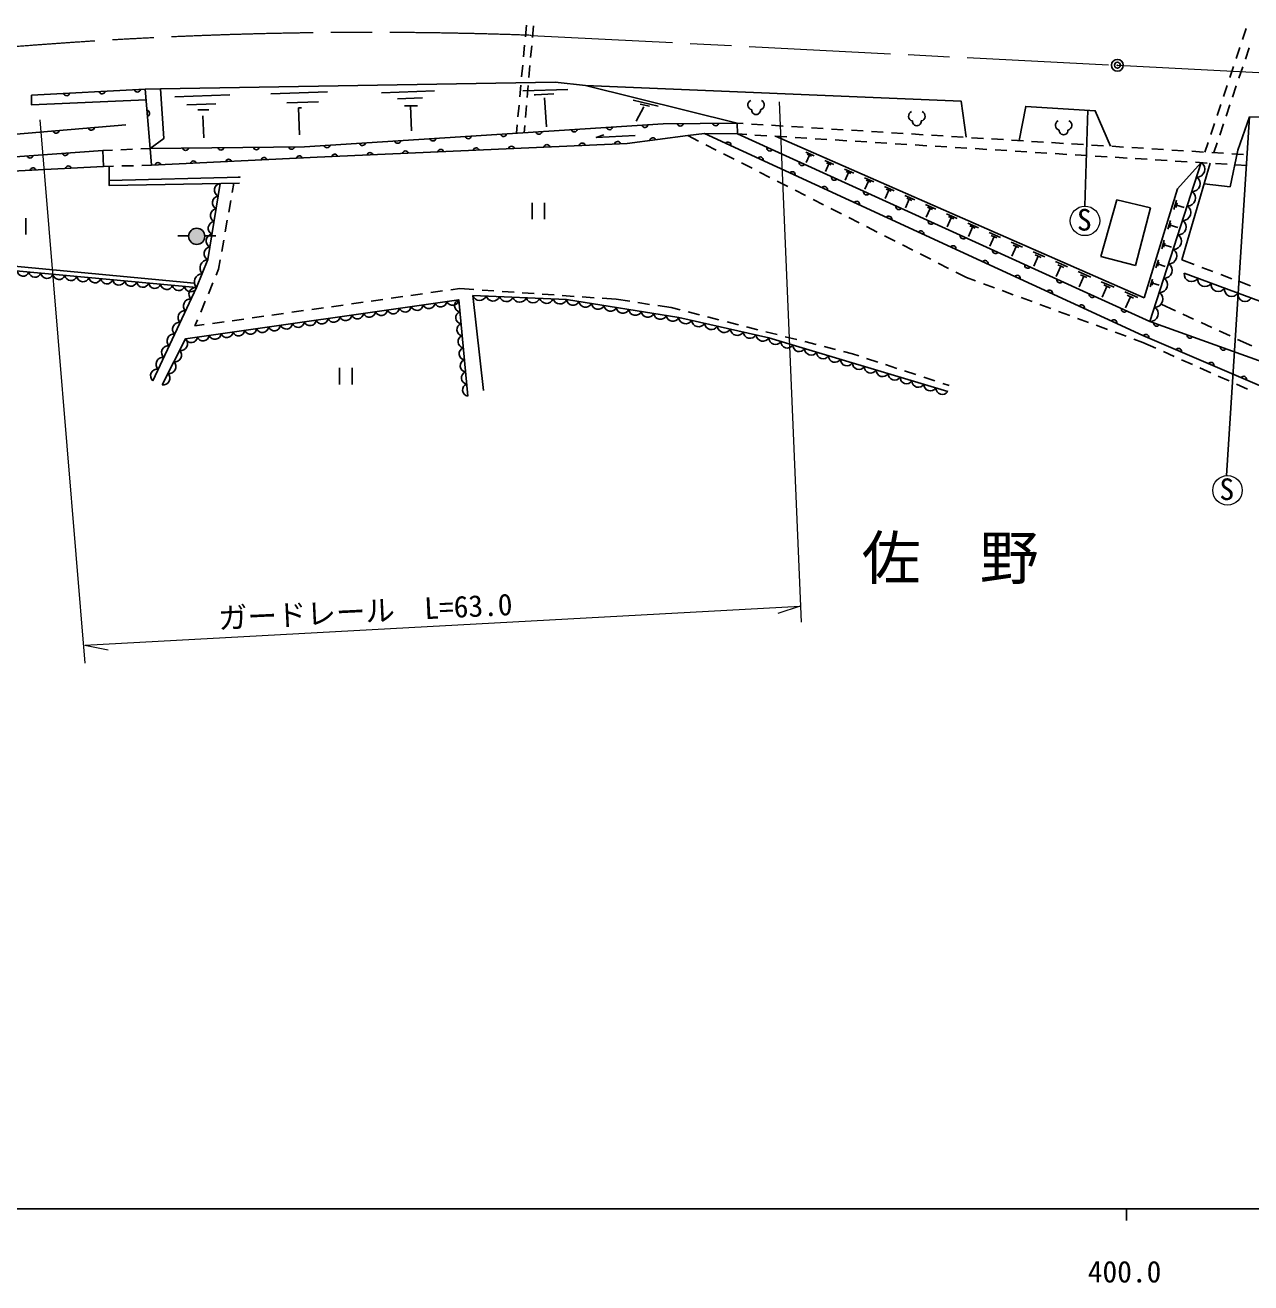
# Model space of a CAD drawing. Units: millimetres, scale not verified. Extents: x 40000 to 680000, y 20000 to 380000.
# Drawn here: x 374648 to 478548, y 198715 to 305350 of the extents above; entities that cross this region are included whole.
import ezdxf
from ezdxf.enums import TextEntityAlignment as Align

# ---------------------------------------------------------------- set-up
doc = ezdxf.new("R2010")
doc.units = ezdxf.units.MM
doc.header["$LTSCALE"] = 1000
doc.header["$PDMODE"] = 32
doc.header["$PDSIZE"] = 500
doc.linetypes.add('CHAIN', pattern=[18.5, 12, -1.5, 3.5, -1.5])
for name, color, linetype, lineweight in [('M-BGD', 7, 'Continuous', 25), ('M-BMK', 2, 'CHAIN', 13), ('M-BMK-SRVR', 3, 'Continuous', 25), ('M-STR-HTXT', 7, 'Continuous', 13), ('M-TTL-BAND', 7, 'Continuous', 25)]:
    doc.layers.add(name, color=color, linetype=linetype, lineweight=lineweight)
doc.layers.add('M-BMK-HTXT', color=7, linetype='Continuous')
doc.styles.add('ＭＳ ゴシック', font='')
doc.styles.get('ＭＳ ゴシック').set_extended_font_data('MS Gothic')

msp = doc.modelspace()

# ---------------------------------------------------------------- hatches: boundary and pattern name
at = {"layer": 'M-BGD'}
msp.add_hatch(color=256, dxfattribs=at).paths.add_polyline_path([(389873, 287444, -0.41421), (389190, 286761, -0.41421), (388507, 287444, -1)])

# ---------------------------------------------------------------- linework, layer by layer
for p, q in [((417142, 305350), (417049, 304354)), ((417730, 305304), (417645, 304308)), ((477836, 304127), (478153, 305076)), ((416984, 303657), (416892, 302662)), ((417585, 303610), (417499, 302614)), ((477297, 302515), (477614, 303463)), ((478083, 302473), (478402, 303421)), ((416827, 301965), (416734, 300969)), ((417440, 301916), (417354, 300920)), ((476759, 300902), (477076, 301851)), ((477541, 300862), (477860, 301810)), ((375175, 299414), (384819, 299911)), ((385247, 294895), (384819, 299911)), ((400288, 299692), (395462, 299523)), ((409347, 299777), (404860, 299607)), ((416670, 300272), (416577, 299276)), ((416830, 299777), (420656, 299894)), ((417294, 300223), (417209, 299226)), ((422148, 300225), (434997, 297039)), ((476220, 299290), (476537, 300238)), ((477000, 299250), (477318, 300198)), ((391991, 299438), (387334, 299269)), ((390805, 298676), (388350, 298591)), ((399526, 298845), (396817, 298761)), ((408331, 299184), (406215, 299099)), ((416512, 298579), (416420, 297583)), ((418679, 299180), (418831, 296735)), ((426184, 298994), (428314, 298479)), ((426769, 298643), (427572, 298479)), ((475682, 297677), (475999, 298626)), ((476458, 297639), (476776, 298587)), ((389281, 298168), (390213, 298168)), ((389705, 297660), (389789, 295797)), ((398087, 298337), (397833, 298337)), ((397833, 298337), (397917, 296051)), ((406807, 298507), (407908, 298507)), ((407315, 298507), (407400, 296390)), ((417149, 298529), (417063, 297532)), ((427081, 298432), (426457, 297207)), ((464719, 298168), (464465, 290040)), ((478435, 297575), (476488, 267180)), ((368310, 295627), (383195, 296891)), ((416355, 296886), (416289, 296178)), ((417003, 296835), (416950, 296220)), ((434997, 297039), (435511, 297007)), ((436209, 296964), (437207, 296902)), ((437906, 296859), (438904, 296798)), ((439603, 296754), (440601, 296693)), ((441300, 296649), (442298, 296588)), ((442996, 296545), (443994, 296483)), ((475143, 296065), (475460, 297013)), ((475916, 296028), (476235, 296976)), ((431720, 295526), (430822, 295983)), ((435032, 296126), (435816, 296078)), ((436514, 296035), (437512, 295973)), ((438211, 295929), (439209, 295868)), ((438259, 295927), (469519, 282221)), ((439908, 295824), (440906, 295763)), ((441605, 295719), (442603, 295658)), ((443301, 295614), (444299, 295553)), ((444693, 296440), (445691, 296378)), ((444998, 295509), (445996, 295448)), ((446390, 296335), (447388, 296273)), ((446695, 295404), (447693, 295342)), ((448087, 296230), (449085, 296168)), ((449783, 296125), (450781, 296063)), ((451480, 296020), (452478, 295959)), ((453177, 295915), (454175, 295854)), ((454874, 295810), (455872, 295749)), ((456570, 295706), (457568, 295644)), ((458267, 295601), (459265, 295539)), ((459964, 295496), (460962, 295434)), ((461661, 295391), (462659, 295329)), ((474650, 294588), (474922, 295401)), ((369076, 293846), (381245, 294731)), ((381245, 294731), (382047, 294764)), ((381245, 294731), (381303, 293374)), ((382746, 294792), (383745, 294833)), ((384445, 294862), (385247, 294895)), ((385247, 294895), (385364, 293467)), ((433235, 294754), (432344, 295208)), ((434750, 293983), (433859, 294436)), ((440812, 294589), (441543, 294268)), ((441129, 294319), (440857, 293697)), ((440946, 294399), (441312, 294239)), ((448392, 295299), (449390, 295237)), ((450088, 295194), (451086, 295132)), ((451785, 295089), (452783, 295027)), ((453482, 294984), (454480, 294922)), ((455179, 294879), (456177, 294817)), ((456875, 294774), (457873, 294712)), ((458572, 294669), (459570, 294607)), ((460269, 294564), (461267, 294502)), ((461966, 294459), (462964, 294397)), ((463357, 295286), (464356, 295224)), ((463662, 294354), (464660, 294292)), ((465054, 295181), (466052, 295120)), ((466751, 295076), (467749, 295015)), ((468448, 294971), (469446, 294910)), ((470144, 294867), (471143, 294805)), ((471841, 294762), (472839, 294700)), ((473538, 294657), (474536, 294595)), ((475235, 294552), (476233, 294490)), ((475416, 294541), (475693, 295364)), ((476932, 294447), (477930, 294385)), ((381303, 293374), (382134, 293393)), ((382834, 293409), (383834, 293432)), ((384533, 293448), (385364, 293467)), ((436265, 293211), (435374, 293665)), ((442448, 293871), (443202, 293541)), ((442776, 293593), (442494, 292952)), ((442587, 293676), (442964, 293510)), ((465359, 294249), (466357, 294187)), ((467056, 294144), (468054, 294082)), ((468753, 294039), (469751, 293977)), ((469988, 280226), (474345, 293693)), ((470449, 293934), (471448, 293872)), ((472146, 293829), (473144, 293767)), ((474345, 293693), (472332, 291480)), ((475109, 293645), (472688, 285466)), ((473843, 293724), (474841, 293662)), ((475540, 293619), (476538, 293557)), ((477236, 293514), (478235, 293452)), ((437780, 292440), (436889, 292893)), ((444107, 293144), (444884, 292803)), ((444444, 292857), (444155, 292197)), ((444250, 292942), (444639, 292772)), ((445788, 292407), (446589, 292056)), ((445936, 292199), (446336, 292024)), ((392336, 291954), (392197, 291169)), ((439294, 291668), (438403, 292122)), ((440809, 290897), (439918, 291350)), ((446136, 292111), (445838, 291431)), ((447493, 291660), (448317, 291298)), ((447851, 291355), (447543, 290655)), ((447645, 291446), (448057, 291265)), ((469519, 282221), (472332, 291480)), ((474588, 291886), (476800, 291636)), ((392074, 290480), (391900, 289495)), ((417633, 290287), (417633, 288887)), ((418683, 288887), (418683, 290287)), ((442324, 290125), (441433, 290579)), ((449221, 290902), (450068, 290530)), ((449589, 290589), (449273, 289869)), ((449377, 290682), (449801, 290496)), ((450972, 290134), (451844, 289752)), ((465820, 285722), (467175, 290548)), ((467175, 290548), (470053, 289871)), ((472010, 289734), (472246, 290509)), ((472185, 289892), (472303, 290280)), ((472244, 290086), (472903, 289886)), ((374713, 287597), (374713, 288997)), ((443839, 289354), (442948, 289808)), ((445354, 288582), (444463, 289036)), ((451351, 289812), (451026, 289071)), ((451133, 289908), (451569, 289717)), ((452747, 289356), (453644, 288963)), ((453137, 289025), (452803, 288263)), ((452913, 289123), (453361, 288927)), ((470053, 289871), (468783, 284960)), ((391778, 288806), (391603, 287821)), ((446869, 287811), (445978, 288265)), ((454547, 288567), (455468, 288163)), ((454947, 288227), (454604, 287444)), ((454717, 288327), (455177, 288126)), ((471498, 288047), (471724, 288792)), ((471666, 288200), (471779, 288572)), ((471723, 288386), (472356, 288193)), ((387595, 287480), (388508, 287480)), ((389888, 287480), (390801, 287480)), ((391481, 287132), (391307, 286147)), ((448384, 287039), (447493, 287493)), ((456372, 287767), (457318, 287352)), ((456782, 287417), (456430, 286613)), ((456546, 287521), (457019, 287314)), ((458221, 286956), (459192, 286530)), ((470995, 286391), (471212, 287106)), ((471156, 286537), (471265, 286894)), ((449898, 286268), (449007, 286722)), ((451413, 285496), (450522, 285950)), ((458643, 286597), (458281, 285771)), ((458400, 286704), (458886, 286491)), ((460095, 286134), (461093, 285697)), ((460279, 285875), (460778, 285656)), ((471210, 286716), (471818, 286531)), ((391185, 285458), (391045, 284673)), ((452928, 284725), (452037, 285179)), ((460529, 285766), (460157, 284918)), ((461996, 285301), (463019, 284852)), ((462440, 284923), (462059, 284053)), ((462184, 285035), (462696, 284811)), ((468783, 284960), (465820, 285722)), ((470500, 284764), (470708, 285449)), ((470655, 284904), (470759, 285246)), ((470707, 285075), (471290, 284898)), ((472688, 285466), (473752, 285061)), ((474406, 284813), (475340, 284457)), ((391045, 284673), (390830, 284153)), ((454450, 283950), (453552, 284407)), ((455218, 283667), (454450, 283950)), ((463922, 284456), (464972, 283996)), ((464378, 284069), (463987, 283176)), ((464115, 284184), (464640, 283953)), ((470015, 283165), (470214, 283821)), ((475995, 284208), (476929, 283853)), ((390562, 283506), (390179, 282583)), ((409037, 282670), (410027, 282810)), ((410720, 282908), (411504, 283019)), ((411504, 283019), (412695, 282937)), ((413393, 282889), (414391, 282821)), ((415089, 282773), (416087, 282705)), ((416785, 282657), (417783, 282588)), ((456813, 283080), (455874, 283426)), ((458408, 282493), (457470, 282839)), ((465874, 283600), (466952, 283128)), ((466342, 283203), (465941, 282287)), ((466073, 283321), (466611, 283084)), ((467854, 282732), (468958, 282248)), ((470163, 283299), (470263, 283628)), ((470213, 283463), (470771, 283294)), ((477584, 283604), (478518, 283248)), ((389911, 281936), (389528, 281012)), ((400621, 281481), (401611, 281621)), ((402304, 281719), (403294, 281859)), ((403987, 281957), (404977, 282097)), ((405670, 282195), (406661, 282334)), ((407354, 282432), (408344, 282572)), ((412593, 282434), (413500, 274387)), ((418482, 282540), (419479, 282472)), ((420178, 282424), (421175, 282356)), ((421874, 282308), (422871, 282240)), ((423570, 282192), (424761, 282110)), ((424761, 282110), (425905, 281936)), ((426597, 281830), (427585, 281679)), ((428277, 281574), (429421, 281399)), ((460004, 281906), (459065, 282252)), ((461599, 281319), (460661, 281664)), ((468333, 282325), (467922, 281386)), ((468057, 282446), (468609, 282204)), ((470939, 281689), (472148, 281133)), ((393887, 280530), (394878, 280670)), ((395571, 280768), (396561, 280908)), ((397254, 281006), (398244, 281145)), ((398937, 281243), (399927, 281383)), ((429421, 281399), (430170, 281209)), ((430848, 281036), (431817, 280789)), ((432495, 280616), (433464, 280369)), ((463195, 280732), (462256, 281077)), ((464790, 280145), (463852, 280490)), ((472784, 280840), (473693, 280423)), ((389260, 280366), (389044, 279846)), ((389044, 279846), (389828, 279956)), ((390521, 280054), (391511, 280194)), ((392204, 280292), (393194, 280432)), ((434143, 280196), (435112, 279949)), ((435790, 279776), (436759, 279529)), ((466386, 279558), (465447, 279903)), ((474329, 280130), (475238, 279712)), ((475874, 279420), (476782, 279002)), ((437437, 279356), (438406, 279109)), ((439085, 278936), (440054, 278689)), ((440732, 278516), (441701, 278269)), ((467981, 278971), (467042, 279316)), ((469405, 278447), (468638, 278729)), ((470492, 277962), (469405, 278447)), ((477418, 278710), (478627, 278154)), ((442379, 278097), (443348, 277850)), ((444027, 277677), (444775, 277486)), ((444775, 277486), (445306, 277312)), ((472045, 277270), (471131, 277677)), ((401307, 276283), (401307, 274883)), ((402357, 274883), (402357, 276283)), ((445971, 277094), (446921, 276782)), ((447586, 276564), (448537, 276252)), ((473597, 276577), (472684, 276984)), ((475150, 275884), (474236, 276292)), ((449202, 276034), (450152, 275722)), ((450817, 275504), (451767, 275193)), ((476702, 275192), (475789, 275599)), ((452432, 274975), (452964, 274800)), ((478255, 274499), (477341, 274907))]:
    msp.add_line(p, q, dxfattribs=at)
for points in [[(384819, 299911), (386126, 299962), (386395, 295738), (385247, 294895)], [(386126, 299962), (419589, 300511), (422148, 300225)], [(422148, 300225), (453980, 298912), (454414, 295839)], [(384896, 299010), (375187, 298584), (375175, 299414)], [(417789, 299449), (417918, 299449), (419463, 299520)], [(458918, 295560), (459465, 298464), (465363, 298096), (466656, 295082)], [(476800, 291636), (477432, 294743), (478435, 297575)], [(478435, 297575), (482408, 297482), (483596, 296638)], [(385247, 294895), (398341, 295035), (428732, 296970), (434997, 297039)], [(434997, 297039), (435032, 296126), (432226, 296158), (430822, 295983)], [(430822, 295983), (425685, 295324), (399407, 294146), (385364, 293467)], [(426371, 295990), (423059, 295827), (423703, 296049)], [(486217, 271822), (469392, 279049), (432226, 296158)], [(435032, 296126), (469988, 280226), (493208, 271881)], [(381303, 293374), (369657, 292759), (354164, 291068), (344981, 290054), (313104, 284858)], [(381771, 293384), (381760, 291759), (392821, 291963)], [(392704, 292467), (392868, 292467), (381763, 292178)], [(391192, 291933), (390127, 285468), (389179, 283099), (385467, 275200)], [(335234, 288465), (362797, 285547), (389179, 283099)], [(388984, 283477), (348261, 287311), (336167, 288617)], [(472909, 284323), (493347, 276739), (492382, 273247)], [(386257, 274844), (388232, 278754), (411402, 282072), (412172, 273903)], [(412593, 282434), (420538, 282083), (430050, 280554), (437697, 278835), (452853, 274291)]]:
    msp.add_lwpolyline(points, dxfattribs=at)
msp.add_circle((389190, 287444), 683, dxfattribs=at)
for centre, radius, start, end in [((381165, 299779), 256, 195.62687, 350.26611), ((384161, 299933), 256, 195.62687, 350.26611), ((378169, 299625), 256, 195.62687, 350.26611), ((436327, 298581), 419, 113.44836, 257.2818), ((436889, 298581), 419, 282.7182, 66.55164), ((384936, 297879), 256, 287.55728, 82.19651), ((436608, 298149), 374, 176.52859, 3.47141), ((449953, 297633), 419, 113.44836, 257.2818), ((450515, 297633), 419, 282.7182, 66.55164), ((380262, 296698), 256, 197.53348, 352.17271), ((421196, 296547), 256, 196.32393, 350.96316), ((424190, 296737), 256, 196.32393, 350.96316), ((427184, 296928), 256, 196.32393, 350.96316), ((430184, 297042), 256, 193.31138, 347.95061), ((433184, 297075), 256, 193.31138, 347.95061), ((450234, 297201), 374, 176.52859, 3.47141), ((462394, 296863), 419, 113.44836, 257.2818), ((462675, 296431), 374, 176.52859, 3.47141), ((462956, 296863), 419, 282.7182, 66.55164), ((377273, 296445), 256, 197.53348, 352.17271), ((406227, 295593), 256, 196.32393, 350.96316), ((409221, 295784), 256, 196.32393, 350.96316), ((412215, 295975), 256, 196.32393, 350.96316), ((415208, 296165), 256, 196.32393, 350.96316), ((418202, 296356), 256, 196.32393, 350.96316), ((424868, 295231), 256, 15.24779, 169.88702), ((427854, 295546), 256, 19.98436, 174.62359), ((434225, 295176), 256, 347.96131, 142.60054), ((378048, 294555), 256, 196.84029, 351.47953), ((388246, 294983), 256, 193.29287, 347.9321), ((391246, 295015), 256, 193.29287, 347.9321), ((394246, 295047), 256, 193.29287, 347.9321), ((397246, 295079), 256, 193.29287, 347.9321), ((400239, 295212), 256, 196.32393, 350.96316), ((400892, 294156), 256, 15.24779, 169.88702), ((403233, 295403), 256, 196.32393, 350.96316), ((403889, 294291), 256, 15.24779, 169.88702), ((406886, 294425), 256, 15.24779, 169.88702), ((409883, 294560), 256, 15.24779, 169.88702), ((412880, 294694), 256, 15.24779, 169.88702), ((415877, 294828), 256, 15.24779, 169.88702), ((418874, 294963), 256, 15.24779, 169.88702), ((421871, 295097), 256, 15.24779, 169.88702), ((437786, 294935), 256, 168.22178, 322.86101), ((375056, 294337), 256, 196.84029, 351.47953), ((375315, 293001), 256, 15.69857, 170.33781), ((378310, 293159), 256, 15.69857, 170.33781), ((385909, 293437), 256, 15.44854, 170.08777), ((388906, 293582), 256, 15.44854, 170.08777), ((391902, 293727), 256, 15.44854, 170.08777), ((394899, 293872), 256, 15.44854, 170.08777), ((397895, 294017), 256, 15.44854, 170.08777), ((436950, 293922), 256, 347.96131, 142.60054), ((440517, 293693), 256, 168.22178, 322.86101), ((473991, 293131), 664, 266.36513, 57.78222), ((439676, 292667), 256, 347.96131, 142.60054), ((443248, 292451), 256, 168.22178, 322.86101), ((473595, 291907), 664, 266.36513, 57.78222), ((391274, 291366), 573, 98.19093, 243.09736), ((442401, 291413), 256, 347.96131, 142.60054), ((445978, 291209), 256, 168.22178, 322.86101), ((473199, 290682), 664, 266.36513, 57.78222), ((391097, 290289), 573, 98.19093, 243.09736), ((445126, 290158), 256, 347.96131, 142.60054), ((390919, 289212), 573, 98.19093, 243.09736), ((447851, 288904), 256, 347.96131, 142.60054), ((448709, 289967), 256, 168.22178, 322.86101), ((472803, 289458), 664, 266.36513, 57.78222), ((390741, 288134), 573, 98.19093, 243.09736), ((451440, 288725), 256, 168.22178, 322.86101), ((472407, 288234), 664, 266.36513, 57.78222), ((390564, 287057), 573, 98.19093, 243.09736), ((450576, 287649), 256, 347.96131, 142.60054), ((454171, 287483), 256, 168.22178, 322.86101), ((472011, 287010), 664, 266.36513, 57.78222), ((390386, 285979), 573, 98.19093, 243.09736), ((453301, 286395), 256, 347.96131, 142.60054), ((456902, 286241), 256, 168.22178, 322.86101), ((471615, 285786), 664, 266.36513, 57.78222), ((390177, 284761), 709, 94.03132, 222.36586), ((456026, 285140), 256, 347.96131, 142.60054), ((459632, 284999), 256, 168.22178, 322.86101), ((471218, 284561), 664, 266.36513, 57.78222), ((374478, 284588), 524, 188.43173, 340.96291), ((375492, 284494), 524, 188.43173, 340.96291), ((376507, 284400), 524, 188.43173, 340.96291), ((377522, 284306), 524, 188.43173, 340.96291), ((378536, 284212), 524, 188.43173, 340.96291), ((379551, 284117), 524, 188.43173, 340.96291), ((380566, 284023), 524, 188.43173, 340.96291), ((381581, 283929), 524, 188.43173, 340.96291), ((382595, 283835), 524, 188.43173, 340.96291), ((383610, 283741), 524, 188.43173, 340.96291), ((389703, 283576), 709, 94.03132, 222.36586), ((458751, 283886), 256, 347.96131, 142.60054), ((462363, 283756), 256, 168.22178, 322.86101), ((470822, 283337), 664, 266.36513, 57.78222), ((473518, 284221), 617, 170.54783, 328.73612), ((474653, 283800), 617, 170.54783, 328.73612), ((384625, 283647), 524, 188.43173, 340.96291), ((385639, 283552), 524, 188.43173, 340.96291), ((386654, 283458), 524, 188.43173, 340.96291), ((387669, 283364), 524, 188.43173, 340.96291), ((388684, 283270), 524, 188.43173, 340.96291), ((389103, 282532), 572, 82.32288, 227.33008), ((461476, 282631), 256, 347.96131, 142.60054), ((470426, 282113), 664, 266.36513, 57.78222), ((475789, 283379), 617, 170.54783, 328.73612), ((476924, 282958), 617, 170.54783, 328.73612), ((478059, 282536), 617, 170.54783, 328.73612), ((388639, 281545), 572, 82.32288, 227.33008), ((407858, 281689), 524, 201.80643, 354.49024), ((408866, 281834), 524, 201.80643, 354.49024), ((409873, 281978), 524, 201.80643, 354.49024), ((410881, 282122), 524, 201.80643, 354.49024), ((411578, 281573), 529, 109.47709, 261.29462), ((413170, 282612), 603, 197.16706, 337.77281), ((414305, 282562), 603, 197.16706, 337.77281), ((415440, 282512), 603, 197.16706, 337.77281), ((416575, 282462), 603, 197.16706, 337.77281), ((417710, 282411), 603, 197.16706, 337.77281), ((418845, 282361), 603, 197.16706, 337.77281), ((419980, 282311), 603, 197.16706, 337.77281), ((421092, 282154), 558, 187.31961, 334.41221), ((422149, 281984), 558, 187.31961, 334.41221), ((423206, 281814), 558, 187.31961, 334.41221), ((424262, 281644), 558, 187.31961, 334.41221), ((464201, 281377), 256, 347.96131, 142.60054), ((465094, 282514), 256, 168.22178, 322.86101), ((388175, 280557), 572, 82.32288, 227.33008), ((399799, 280536), 524, 201.80643, 354.49024), ((400807, 280680), 524, 201.80643, 354.49024), ((401814, 280824), 524, 201.80643, 354.49024), ((402821, 280968), 524, 201.80643, 354.49024), ((403829, 281112), 524, 201.80643, 354.49024), ((404836, 281257), 524, 201.80643, 354.49024), ((405844, 281401), 524, 201.80643, 354.49024), ((406851, 281545), 524, 201.80643, 354.49024), ((411674, 280552), 529, 109.47709, 261.29462), ((425319, 281474), 558, 187.31961, 334.41221), ((426376, 281304), 558, 187.31961, 334.41221), ((427433, 281134), 558, 187.31961, 334.41221), ((428490, 280964), 558, 187.31961, 334.41221), ((429547, 280795), 558, 187.31961, 334.41221), ((430638, 280618), 592, 186.24502, 328.42134), ((467825, 281272), 256, 168.22178, 322.86101), ((470030, 280889), 664, 266.36513, 57.78222), ((387711, 279570), 572, 82.32288, 227.33008), ((392747, 279526), 524, 201.80643, 354.49024), ((393755, 279670), 524, 201.80643, 354.49024), ((394762, 279814), 524, 201.80643, 354.49024), ((395770, 279959), 524, 201.80643, 354.49024), ((396777, 280103), 524, 201.80643, 354.49024), ((397784, 280247), 524, 201.80643, 354.49024), ((398792, 280391), 524, 201.80643, 354.49024), ((411771, 279531), 529, 109.47709, 261.29462), ((431731, 280372), 592, 186.24502, 328.42134), ((432823, 280127), 592, 186.24502, 328.42134), ((433916, 279881), 592, 186.24502, 328.42134), ((435008, 279636), 592, 186.24502, 328.42134), ((466927, 280122), 256, 347.96131, 142.60054), ((470570, 280077), 256, 172.91094, 327.55018), ((387247, 278582), 572, 82.32288, 227.33008), ((387829, 278344), 575, 260.90532, 45.50252), ((388718, 278949), 524, 201.80643, 354.49024), ((389725, 279093), 524, 201.80643, 354.49024), ((390733, 279237), 524, 201.80643, 354.49024), ((391740, 279382), 524, 201.80643, 354.49024), ((411867, 278510), 529, 109.47709, 261.29462), ((436101, 279390), 592, 186.24502, 328.42134), ((437193, 279145), 592, 186.24502, 328.42134), ((438245, 278825), 548, 178.95686, 327.66799), ((439255, 278522), 548, 178.95686, 327.66799), ((469656, 278874), 256, 349.43311, 144.07235), ((473393, 279062), 256, 172.91094, 327.55018), ((386783, 277595), 572, 82.32288, 227.33008), ((387335, 277367), 575, 260.90532, 45.50252), ((411963, 277489), 529, 109.47709, 261.29462), ((440266, 278219), 548, 178.95686, 327.66799), ((441276, 277916), 548, 178.95686, 327.66799), ((442287, 277613), 548, 178.95686, 327.66799), ((443297, 277310), 548, 178.95686, 327.66799), ((472413, 277690), 256, 349.43311, 144.07235), ((476216, 278048), 256, 172.91094, 327.55018), ((385855, 275620), 572, 82.32288, 227.33008), ((386319, 276608), 572, 82.32288, 227.33008), ((386841, 276389), 575, 260.90532, 45.50252), ((412060, 276468), 529, 109.47709, 261.29462), ((444307, 277007), 548, 178.95686, 327.66799), ((445318, 276705), 548, 178.95686, 327.66799), ((446328, 276402), 548, 178.95686, 327.66799), ((475169, 276506), 256, 349.43311, 144.07235), ((386348, 275412), 575, 260.90532, 45.50252), ((412156, 275447), 529, 109.47709, 261.29462), ((447339, 276099), 548, 178.95686, 327.66799), ((448349, 275796), 548, 178.95686, 327.66799), ((449359, 275493), 548, 178.95686, 327.66799), ((450370, 275190), 548, 178.95686, 327.66799), ((477926, 275322), 256, 349.43311, 144.07235), ((412252, 274426), 529, 109.47709, 261.29462), ((451380, 274887), 548, 178.95686, 327.66799), ((452390, 274584), 548, 178.95686, 327.66799)]:
    msp.add_arc(centre, radius, start, end, dxfattribs=at)
at = {"layer": 'M-BMK'}
for p, q in [((417547, 304483), (467237, 301951)), ((467237, 301951), (567328, 296759))]:
    msp.add_line(p, q, dxfattribs=at)
msp.add_arc((403898, -69143), 373875, 87.90778, 95.67021, dxfattribs=at)
at = {"layer": 'M-BMK-SRVR'}
msp.add_circle((467237, 301951), 500, dxfattribs=at)
msp.add_point((467237, 301951), dxfattribs=at)
at = {"layer": 'M-STR-HTXT'}
for p, q in [((438557, 298845), (440420, 254734)), ((375904, 297321), (379714, 251263)), ((379714, 252787), (440359, 256086)), ((440359, 256086), (438458, 255464)), ((379714, 252787), (381671, 252375))]:
    msp.add_line(p, q, dxfattribs=at)
for centre in [(464485, 288754), (476566, 265911)]:
    msp.add_circle(centre, 1250, dxfattribs=at)
at = {"layer": 'M-TTL-BAND'}
for p, q in [((40000, 205000), (579000, 205000)), ((468000, 205000), (468000, 204000))]:
    msp.add_line(p, q, dxfattribs=at)

# ---------------------------------------------------------------- texts
at = {"layer": 'M-BMK-HTXT', "style": 'ＭＳ ゴシック'}
msp.add_text('佐\u3000野', height=3666, dxfattribs=at).set_placement((445564, 257256), align=Align.BOTTOM_LEFT)
at = {"layer": 'M-STR-HTXT', "style": 'ＭＳ ゴシック'}
for p in [(463807, 287381), (475887, 264537)]:
    msp.add_text('S', height=1833, dxfattribs=at).set_placement(p, align=Align.BOTTOM_LEFT)
msp.add_text('ガードレール\u3000L=63.0', height=1833, rotation=2.735, dxfattribs=at).set_placement((391068, 253598), align=Align.BOTTOM_LEFT)
at = {"layer": 'M-TTL-BAND', "style": 'ＭＳ ゴシック'}
msp.add_text('400.0', height=1833, dxfattribs=at).set_placement((467844, 198195), align=Align.BOTTOM_CENTER)

doc.saveas('drawing.dxf')
